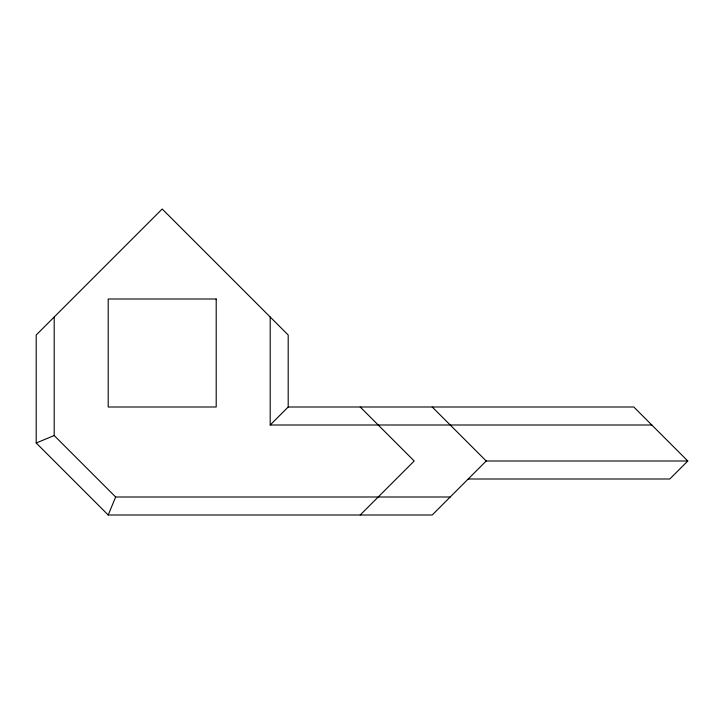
<?xml version="1.0" encoding="UTF-8"?>
<svg xmlns="http://www.w3.org/2000/svg" width="724" height="724" viewBox="0 0 724 724"><rect width="100%" height="100%" fill="white"/><g stroke="black" fill="none" stroke-linecap="round" stroke-linejoin="round"><path stroke-width="1.09" d="M270.197 317.003L270.197 424.997L288.197 406.997L288.197 335.004L162.203 209.001L36.2 335.004L36.2 442.998L108.202 514.999L115.659 496.999L450.201 496.999M360.199 514.999L414.2 460.998L360.199 406.997M468.202 478.998L669.8 478.998L687.8 460.998L486.202 460.998L432.201 514.999L108.202 514.999M36.2 442.998L54.2 435.54L54.2 317.003M288.197 406.997L633.799 406.997L687.8 460.998M270.197 424.997L651.799 424.997M432.201 406.997L486.202 460.998M54.2 435.54L115.659 496.999M216.205 299.003L108.202 299.003L108.202 406.997L216.205 406.997L216.205 299.003"/></g></svg>
